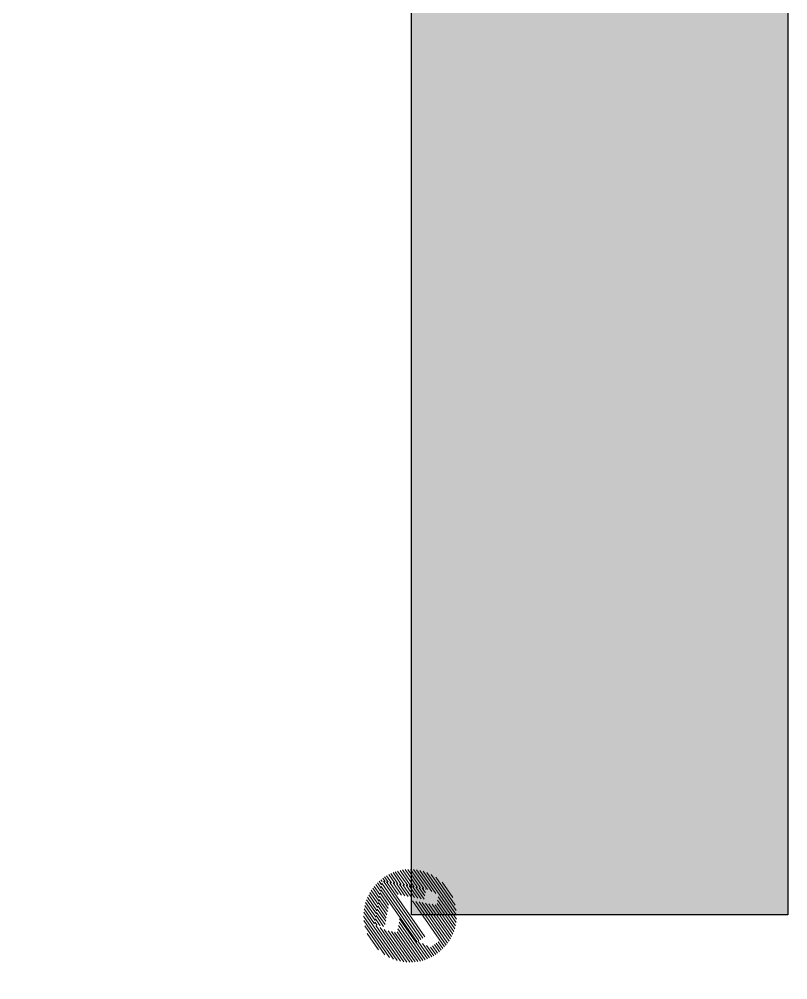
# Model space of a CAD drawing. Header units: inches. Extents: x -253 to 243, y -42 to 1199.
# Drawn here: x -253 to 243, y -42 to 579 of the extents above; entities that cross this region are included whole.
import ezdxf

# ---------------------------------------------------------------- set-up
doc = ezdxf.new("R2010")
doc.units = ezdxf.units.IN
doc.header["$MEASUREMENT"] = 0
for name, color, linetype in [('A-WALL', 5, 'Continuous'), ('Rooms-Category-Color', 7, 'Continuous'), ('Rooms-College-Color', 7, 'Continuous'), ('Rooms-Department-Color', 7, 'Continuous'), ('Rooms-Division-Color', 7, 'Continuous')]:
    doc.layers.add(name, color=color, linetype=linetype)

# ---------------------------------------------------------------- blocks, each defined once
blk = doc.blocks.new('North Large')
at = {"color": 42, "linetype": 'ByBlock', "lineweight": 15, "true_color": 0xe08e00}
for p, q in [((-0.2099, 0.186), (-0.2099, 0.3191)), ((-0.1911, 0.2048), (-0.1911, 0.33)), ((-0.1723, 0.2236), (-0.1723, 0.3395)), ((-0.1535, 0.2424), (-0.1535, 0.3477)), ((-0.1347, 0.2612), (-0.1347, 0.3547)), ((-0.1159, 0.28), (-0.1159, 0.3606)), ((-0.0971, 0.2988), (-0.0971, 0.3654)), ((-0.0782, 0.3177), (-0.0782, 0.3692)), ((-0.0689, -0.2059), (-0.0689, 0.327)), ((-0.0594, 0.3365), (-0.0594, 0.372)), ((-0.0501, -0.2059), (-0.0501, 0.3458)), ((-0.0406, 0.3553), (-0.0406, 0.3739)), ((-0.0312, -0.2059), (-0.0312, 0.3523)), ((-0.0218, 0.3428), (-0.0218, 0.3748)), ((-0.0124, -0.2059), (-0.0124, 0.3334)), ((-0.003, 0.324), (-0.003, 0.3748)), ((0.0064, 0.1949), (0.0064, 0.3146)), ((0.0158, 0.3052), (0.0158, 0.3738)), ((0.0346, 0.2864), (0.0346, 0.3719)), ((0.0534, 0.2676), (0.0534, 0.369)), ((0.0723, 0.2488), (0.0723, 0.3651)), ((0.0911, 0.23), (0.0911, 0.3602)), ((0.1099, 0.2111), (0.1099, 0.3542)), ((0.1287, 0.1923), (0.1287, 0.3471)), ((0.1475, 0.1735), (0.1475, 0.3388)), ((0.1663, 0.1547), (0.1663, 0.3292)), ((0.1851, 0.1359), (0.1851, 0.3182)), ((-0.304, -0.2368), (-0.304, 0.2366)), ((-0.2852, 0.1107), (-0.2852, 0.258)), ((-0.2664, 0.1295), (-0.2664, 0.2765)), ((-0.2475, 0.1483), (-0.2475, 0.2926)), ((-0.2287, 0.1672), (-0.2287, 0.3067)), ((-0.1629, 0.1133), (-0.1629, 0.233)), ((-0.1441, 0.1321), (-0.1441, 0.2518)), ((-0.1253, 0.1509), (-0.1253, 0.2706)), ((-0.1065, 0.1697), (-0.1065, 0.2894)), ((-0.0877, -0.2059), (-0.0877, 0.3082)), ((0.0252, 0.1761), (0.0252, 0.2958)), ((0.044, 0.1573), (0.044, 0.277)), ((0.0628, 0.1385), (0.0628, 0.2582)), ((0.0816, 0.1197), (0.0816, 0.2394)), ((0.2039, 0.1171), (0.2039, 0.3057)), ((0.2227, 0.0937), (0.2227, 0.2915)), ((0.2416, 0.061), (0.2416, 0.2752)), ((0.2604, 0.0283), (0.2604, 0.2565)), ((0.2792, -0.235), (0.2792, 0.2348)), ((-0.3416, -0.181), (-0.3416, 0.1808)), ((-0.3228, -0.2116), (-0.3228, 0.2114)), ((-0.2382, 0.0513), (-0.2382, 0.1577)), ((-0.2194, 0.0568), (-0.2194, 0.1765)), ((-0.2005, 0.0756), (-0.2005, 0.1953)), ((-0.1817, 0.0944), (-0.1817, 0.2142)), ((0.1004, 0.1009), (0.1004, 0.2206)), ((0.1193, 0.0821), (0.1193, 0.2018)), ((0.1381, 0.0632), (0.1381, 0.183)), ((0.1569, 0.0449), (0.1569, 0.1641)), ((0.298, -0.2095), (0.298, 0.2093)), ((0.3168, -0.1783), (0.3168, 0.1782)), ((-0.3792, -0.0813), (-0.3792, 0.0811)), ((-0.3604, -0.1415), (-0.3604, 0.1414)), ((-0.2852, -0.2582), (-0.2852, 0.0937)), ((-0.2758, 0.0889), (-0.2758, 0.1201)), ((-0.257, 0.0701), (-0.257, 0.1389)), ((0.0723, -0.3652), (0.0723, 0.088)), ((0.1757, 0.0637), (0.1757, 0.1453)), ((0.1945, 0.0825), (0.1945, 0.1265)), ((0.2133, 0.1013), (0.2133, 0.1077)), ((0.3356, -0.138), (0.3356, 0.1378)), ((-0.2664, -0.2767), (-0.2664, 0.061)), ((-0.2475, -0.2928), (-0.2475, 0.0283)), ((-0.2287, -0.3069), (-0.2287, 0.0008)), ((-0.1159, -0.3607), (-0.1159, 0.0079)), ((-0.0971, -0.3656), (-0.0971, 0.0268)), ((0.0911, -0.3603), (0.0911, 0.0692)), ((0.1099, -0.3543), (0.1099, 0.0504)), ((0.1287, -0.3472), (0.1287, 0.0315)), ((0.1475, -0.3389), (0.1475, 0.0127)), ((0.3544, -0.0745), (0.3544, 0.0743)), ((-0.2099, -0.3193), (-0.2099, -0.018)), ((-0.1911, -0.3302), (-0.1911, -0.0369)), ((-0.1723, -0.3396), (-0.1723, -0.0485)), ((-0.1535, -0.3478), (-0.1535, -0.0297)), ((-0.1347, -0.3548), (-0.1347, -0.0109)), ((0.1663, -0.3294), (0.1663, -0.0061)), ((0.1851, -0.3184), (0.1851, -0.0249)), ((0.204, -0.3044), (0.204, -0.0416)), ((0.2227, -0.2916), (0.2227, -0.0416)), ((0.2416, -0.2753), (0.2416, -0.0228)), ((0.2604, -0.2567), (0.2604, -0.004)), ((-0.0782, -0.3694), (-0.0782, -0.2085)), ((-0.0594, -0.3722), (-0.0594, -0.2412)), ((-0.0406, -0.3741), (-0.0406, -0.2739)), ((-0.0218, -0.375), (-0.0218, -0.3026)), ((-0.003, -0.3749), (-0.003, -0.3026)), ((0.0158, -0.374), (0.0158, -0.3026)), ((0.0346, -0.372), (0.0346, -0.3026)), ((0.0534, -0.3691), (0.0534, -0.3026))]:
    blk.add_line(p, q, dxfattribs=at)

msp = doc.modelspace()

# ---------------------------------------------------------------- hatches: boundary and pattern name
at = {"layer": 'Rooms-Category-Color', "true_color": 0xe3c5e1}
msp.add_hatch(color=254, dxfattribs=at).paths.add_polyline_path([(243.1, 1199.1), (243.1, 0), (0, 0), (0, 709), (-253.34, 709), (-253.34, 1199.1)])
at = {"layer": 'Rooms-College-Color', "true_color": 0xe3c5e1}
msp.add_hatch(color=254, dxfattribs=at).paths.add_polyline_path([(243.1, 1199.1), (243.1, 0), (0, 0), (0, 709), (-253.34, 709), (-253.34, 1199.1)])
at = {"layer": 'Rooms-Department-Color', "true_color": 0xe3c5e1}
msp.add_hatch(color=254, dxfattribs=at).paths.add_polyline_path([(243.1, 1199.1), (243.1, 0), (0, 0), (0, 709), (-253.34, 709), (-253.34, 1199.1)])
at = {"layer": 'Rooms-Division-Color', "true_color": 0xe3c5e1}
msp.add_hatch(color=254, dxfattribs=at).paths.add_polyline_path([(243.1, 1199.1), (243.1, 0), (0, 0), (0, 709), (-253.34, 709), (-253.34, 1199.1)])

# ---------------------------------------------------------------- linework, layer by layer
at = {"layer": 'A-WALL'}
msp.add_lwpolyline([(243.1, 1199.1), (243.1, 0), (0, 0), (0, 709), (-253.34, 709), (-253.34, 1199.1)], close=True, dxfattribs=at)

# ---------------------------------------------------------------- block references
at = {"layer": 'Defpoints', "xscale": 79.99999999999999, "yscale": 79.99999999999999, "zscale": 79.99999999999999, "rotation": 34.76452768162873}
msp.add_blockref('North Large', (0, 0), dxfattribs=at)

doc.saveas('drawing.dxf')
